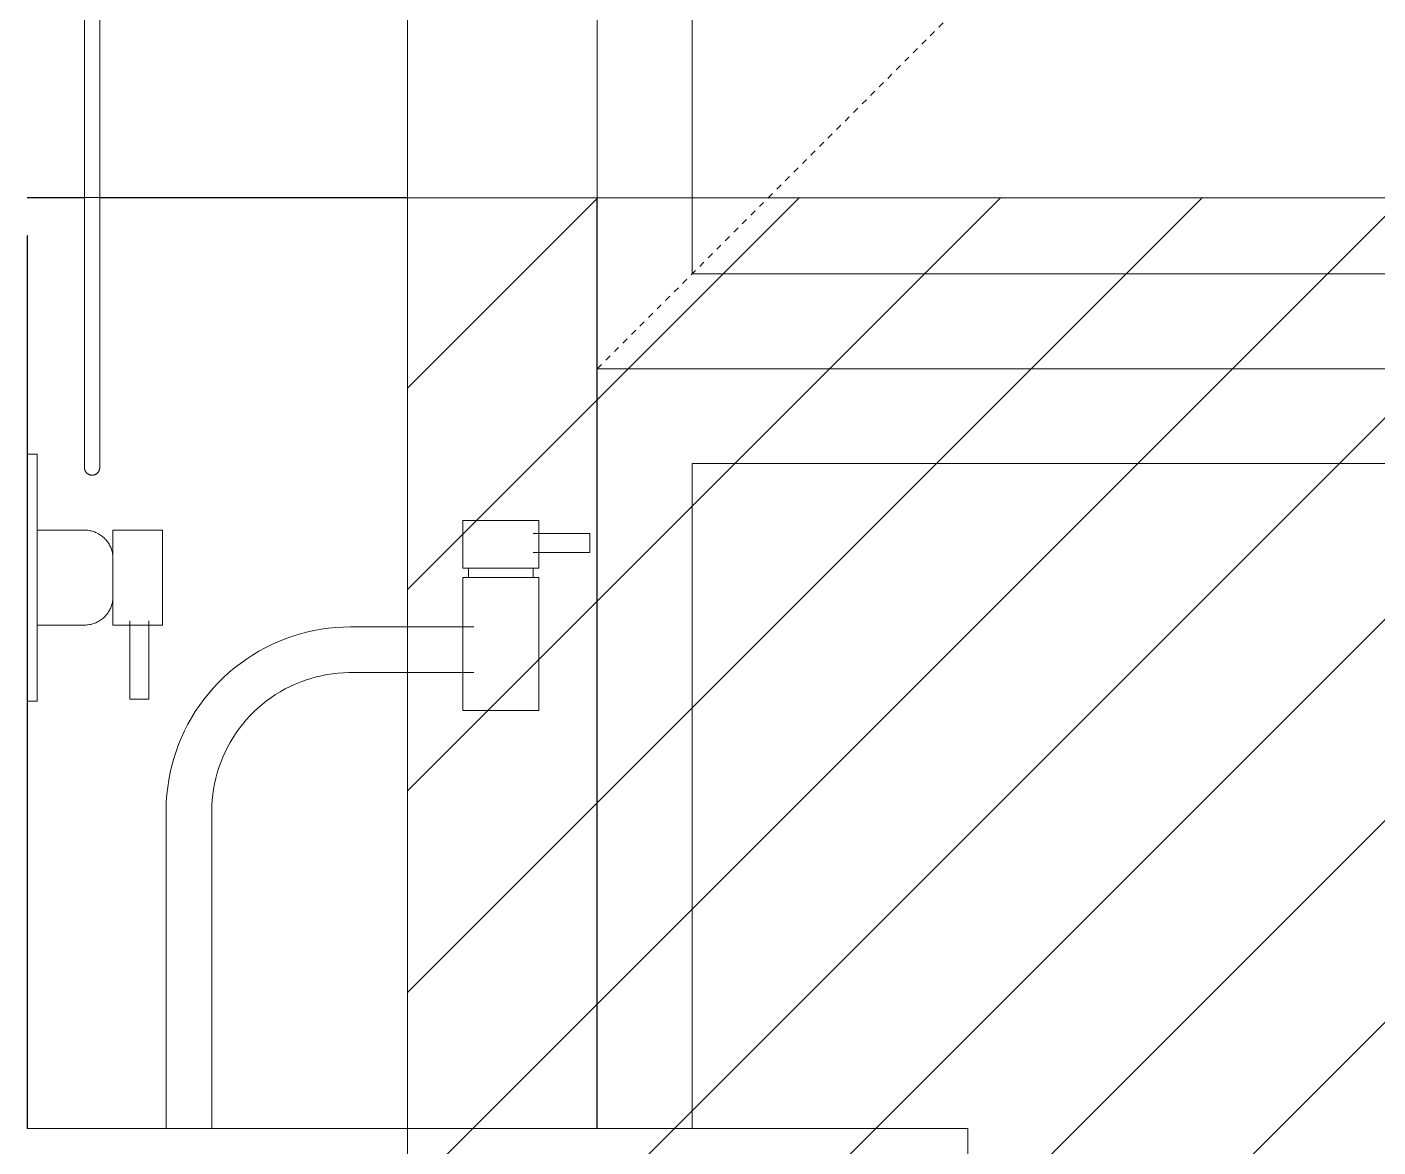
# Model space of a CAD drawing. Header units: millimetres. Extents: x 12743 to 28099, y -16955 to 3225.
# Drawn here: x 22527 to 23239, y 1100 to 1690 of the extents above; entities that cross this region are included whole.
import ezdxf

# ---------------------------------------------------------------- set-up
doc = ezdxf.new("R2010")
doc.units = ezdxf.units.MM
doc.linetypes.add('Dash', pattern=[6.35, 3.175, -3.175])
for name, color, linetype, lineweight in [('A-DETL-GENF', 92, 'Continuous', 9), ('A-DETL-THIN', 151, 'Continuous', 9), ('A-GLAZ', 151, 'Continuous', 9), ('A-GLAZ-HDLN', 1, 'Dash', 25), ('A-WALL', 113, 'Continuous', 25), ('A-WALL-PATT', 111, 'Continuous', 25), ('I-FURN', 30, 'Continuous', 9), ('P-SANR-FIXT', 6, 'Continuous', 9)]:
    doc.layers.add(name, color=color, linetype=linetype, lineweight=lineweight)

# ---------------------------------------------------------------- blocks, each defined once
blk = doc.blocks.new('Janela basculante e folha fixa - 80 x 160 cm-4197805-ELEVAÇÃO 5 BANHEIRO')
at = {"layer": 'A-GLAZ'}
for p, q in [((-1900.38, 1600), (-1900.38, 2310)), ((-2000.38, 1600), (-2000.38, 2263.63)), ((-1850.38, 2260), (-1850.38, 1600)), ((-2000.38, 1374.04), (-2000.38, 1600)), ((-1900.38, 1110), (-1900.38, 1600)), ((-1850.38, 1600), (-1850.38, 1560)), ((-1850.38, 1560), (-1150.38, 1560)), ((-1100.38, 1510), (-1900.38, 1510)), ((-1850.38, 1460), (-1850.38, 1110)), ((-1850.38, 1460), (-1150.38, 1460)), ((-2000.38, 1110), (-2000.38, 1349.96))]:
    blk.add_line(p, q, dxfattribs=at)
at = {"layer": 'A-GLAZ-HDLN'}
for p, q in [((-1810.38, 1600), (-1100.38, 2310)), ((-1900.38, 1510), (-1810.38, 1600))]:
    blk.add_line(p, q, dxfattribs=at)
blk = doc.blocks.new('BAMCADA BANHEIRO - BAMCADA BANHEIRO-4331772-ELEVAÇÃO 5 BANHEIRO')
at = {"layer": 'I-FURN', "color": 9}
for p, q in [((-1971.2, 1430), (-1971.2, 1405)), ((-1971.2, 1430), (-1951.2, 1430)), ((-1951.2, 1430), (-1931.2, 1430)), ((-1931.2, 1405), (-1931.2, 1430)), ((-1904.26, 1423.26), (-1934.14, 1423.26)), ((-1904.26, 1423.26), (-1904.26, 1418.26)), ((-1904.26, 1418.26), (-1904.26, 1413.26)), ((-1934.14, 1413.26), (-1904.26, 1413.26)), ((-1951.2, 1405), (-1971.2, 1405)), ((-1968.2, 1405), (-1968.2, 1400)), ((-1931.2, 1405), (-1951.2, 1405)), ((-1934.2, 1400), (-1934.2, 1405)), ((-1971.2, 1400), (-1971.2, 1330)), ((-1971.2, 1400), (-1951.2, 1400)), ((-1951.2, 1400), (-1931.2, 1400)), ((-1931.2, 1330), (-1931.2, 1400)), ((-1965.38, 1374.04), (-2000.38, 1374.04)), ((-2000.38, 1349.96), (-1965.38, 1349.96)), ((-1951.2, 1330), (-1971.2, 1330)), ((-1931.2, 1330), (-1951.2, 1330)), ((-2000.38, 1110), (-1705.38, 1110)), ((-1705.38, 1080), (-1705.38, 1110))]:
    blk.add_line(p, q, dxfattribs=at)
at = {"layer": 'I-FURN', "color": 55}
for p, q in [((-2000.38, 1374.04), (-2030.38, 1374.04)), ((-2030.38, 1349.96), (-2000.38, 1349.96)), ((-2127.42, 1277), (-2127.42, 1110)), ((-2103.34, 1110), (-2103.34, 1277)), ((-2200.65, 1110), (-2000.38, 1110))]:
    blk.add_line(p, q, dxfattribs=at)
at = {"layer": 'I-FURN', "color": 55, "flags": 128}
for points in [[(-2030.38, 1374.04), (-2034.26, 1373.96), (-2038.13, 1373.73), (-2042, 1373.34), (-2045.84, 1372.8), (-2049.66, 1372.11), (-2053.45, 1371.26), (-2057.2, 1370.26), (-2060.91, 1369.11), (-2064.57, 1367.82), (-2068.17, 1366.38), (-2071.71, 1364.8), (-2075.19, 1363.08), (-2078.6, 1361.21), (-2081.93, 1359.22), (-2085.17, 1357.09), (-2088.33, 1354.84), (-2091.4, 1352.46), (-2094.37, 1349.96), (-2097.23, 1347.34), (-2099.99, 1344.61), (-2102.64, 1341.77), (-2105.17, 1338.83), (-2107.59, 1335.79), (-2109.88, 1332.66), (-2112.04, 1329.43), (-2114.07, 1326.12), (-2115.97, 1322.74), (-2117.73, 1319.28), (-2119.35, 1315.75), (-2120.83, 1312.16), (-2122.16, 1308.52), (-2123.35, 1304.82), (-2124.39, 1301.08), (-2125.27, 1297.3), (-2126.01, 1293.49), (-2126.59, 1289.66), (-2127.02, 1285.8), (-2127.3, 1281.93), (-2127.42, 1278.05), (-2127.42, 1277)], [(-2103.34, 1277), (-2103.28, 1279.92), (-2103.11, 1282.83), (-2102.81, 1285.73), (-2102.41, 1288.62), (-2101.88, 1291.49), (-2101.25, 1294.34), (-2100.5, 1297.16), (-2099.63, 1299.95), (-2098.66, 1302.7), (-2097.58, 1305.41), (-2096.39, 1308.08), (-2095.09, 1310.69), (-2093.69, 1313.25), (-2092.19, 1315.75), (-2090.6, 1318.2), (-2088.9, 1320.57), (-2087.11, 1322.88), (-2085.23, 1325.11), (-2083.26, 1327.26), (-2081.21, 1329.34), (-2079.08, 1331.33), (-2076.87, 1333.23), (-2074.58, 1335.05), (-2072.22, 1336.77), (-2069.8, 1338.39), (-2067.31, 1339.92), (-2064.77, 1341.35), (-2062.17, 1342.67), (-2059.52, 1343.89), (-2056.82, 1345), (-2054.08, 1346), (-2051.3, 1346.9), (-2048.49, 1347.68), (-2045.65, 1348.34), (-2042.78, 1348.9), (-2039.9, 1349.34), (-2037, 1349.66), (-2034.08, 1349.86), (-2031.17, 1349.95), (-2030.38, 1349.96)]]:
    blk.add_lwpolyline(points, dxfattribs=at)
blk = doc.blocks.new('Chuveiro Eden LEED - Único-4475344-ELEVAÇÃO 5 BANHEIRO')
at = {"layer": 'P-SANR-FIXT', "color": 55}
for p, q in [((-2170.38, 1722.5), (-2170.38, 1600.12)), ((-2162.38, 1600.12), (-2162.38, 1722.5)), ((-2170.38, 1600.12), (-2170.38, 1588.9)), ((-2170.38, 1600.12), (-2162.38, 1600.12)), ((-2162.38, 1600.12), (-2170.38, 1600.12)), ((-2162.38, 1588.9), (-2162.38, 1600.12))]:
    blk.add_line(p, q, dxfattribs=at)
at = {"layer": 'P-SANR-FIXT', "color": 55, "flags": 128}
for points in [[(-2170.38, 1588.9), (-2170.38, 1583.66), (-2170.38, 1578.43), (-2170.38, 1573.22), (-2170.38, 1568.03), (-2170.38, 1562.88), (-2170.38, 1557.76), (-2170.38, 1552.7), (-2170.38, 1547.7), (-2170.38, 1542.76), (-2170.38, 1537.89), (-2170.38, 1533.11), (-2170.38, 1528.41), (-2170.38, 1523.81), (-2170.38, 1519.32), (-2170.38, 1514.94), (-2170.38, 1510.67), (-2170.38, 1506.53), (-2170.38, 1502.52), (-2170.38, 1498.65), (-2170.38, 1494.93), (-2170.38, 1491.36), (-2170.38, 1487.94), (-2170.38, 1484.68), (-2170.38, 1481.59), (-2170.38, 1478.67), (-2170.38, 1475.93), (-2170.38, 1473.37), (-2170.38, 1470.99), (-2170.38, 1468.8), (-2170.38, 1466.81), (-2170.38, 1465.01), (-2170.38, 1463.4), (-2170.38, 1462), (-2170.38, 1460.8), (-2170.38, 1459.81), (-2170.38, 1459.02), (-2170.38, 1458.44), (-2170.38, 1458.07), (-2170.38, 1457.91), (-2170.38, 1457.9)], [(-2170.38, 1457.9), (-2170.38, 1458.01), (-2170.38, 1458.32), (-2170.38, 1458.85), (-2170.38, 1459.58), (-2170.38, 1460.51), (-2170.38, 1461.66), (-2170.38, 1463.01), (-2170.38, 1464.55), (-2170.38, 1466.3), (-2170.38, 1468.24), (-2170.38, 1470.38), (-2170.38, 1472.71), (-2170.38, 1475.22), (-2170.38, 1477.91), (-2170.38, 1480.78), (-2170.38, 1483.83), (-2170.38, 1487.04), (-2170.38, 1490.42), (-2170.38, 1493.95), (-2170.38, 1497.63), (-2170.38, 1501.47), (-2170.38, 1505.44), (-2170.38, 1509.54), (-2170.38, 1513.77), (-2170.38, 1518.12), (-2170.38, 1522.59), (-2170.38, 1527.16), (-2170.38, 1531.83), (-2170.38, 1536.59), (-2170.38, 1541.43), (-2170.38, 1546.35), (-2170.38, 1551.34), (-2170.38, 1556.39), (-2170.38, 1561.49), (-2170.38, 1566.64), (-2170.38, 1571.82), (-2170.38, 1577.03), (-2170.38, 1582.25), (-2170.38, 1587.49), (-2170.38, 1588.9)], [(-2162.38, 1588.9), (-2162.38, 1586.64), (-2162.38, 1581.41), (-2162.38, 1576.18), (-2162.38, 1570.98), (-2162.38, 1565.8), (-2162.38, 1560.67), (-2162.38, 1555.57), (-2162.38, 1550.53), (-2162.38, 1545.56), (-2162.38, 1540.65), (-2162.38, 1535.82), (-2162.38, 1531.07), (-2162.38, 1526.41), (-2162.38, 1521.86), (-2162.38, 1517.41), (-2162.38, 1513.08), (-2162.38, 1508.87), (-2162.38, 1504.79), (-2162.38, 1500.84), (-2162.38, 1497.03), (-2162.38, 1493.37), (-2162.38, 1489.86), (-2162.38, 1486.51), (-2162.38, 1483.33), (-2162.38, 1480.31), (-2162.38, 1477.47), (-2162.38, 1474.8), (-2162.38, 1472.32), (-2162.38, 1470.02), (-2162.38, 1467.92), (-2162.38, 1466.01), (-2162.38, 1464.29), (-2162.38, 1462.77), (-2162.38, 1461.46), (-2162.38, 1460.35), (-2162.38, 1459.44), (-2162.38, 1458.75), (-2162.38, 1458.26), (-2162.38, 1457.98), (-2162.38, 1457.9)], [(-2162.38, 1457.9), (-2162.38, 1458.01), (-2162.38, 1458.32), (-2162.38, 1458.85), (-2162.38, 1459.58), (-2162.38, 1460.51), (-2162.38, 1461.66), (-2162.38, 1463.01), (-2162.38, 1464.55), (-2162.38, 1466.3), (-2162.38, 1468.24), (-2162.38, 1470.38), (-2162.38, 1472.71), (-2162.38, 1475.22), (-2162.38, 1477.91), (-2162.38, 1480.78), (-2162.38, 1483.83), (-2162.38, 1487.04), (-2162.38, 1490.42), (-2162.38, 1493.95), (-2162.38, 1497.63), (-2162.38, 1501.47), (-2162.38, 1505.44), (-2162.38, 1509.54), (-2162.38, 1513.77), (-2162.38, 1518.12), (-2162.38, 1522.59), (-2162.38, 1527.16), (-2162.38, 1531.83), (-2162.38, 1536.59), (-2162.38, 1541.43), (-2162.38, 1546.35), (-2162.38, 1551.34), (-2162.38, 1556.39), (-2162.38, 1561.49), (-2162.38, 1566.64), (-2162.38, 1571.82), (-2162.38, 1577.03), (-2162.38, 1582.25), (-2162.38, 1587.49), (-2162.38, 1588.9)], [(-2162.38, 1457.9), (-2162.38, 1457.74), (-2162.39, 1457.58), (-2162.41, 1457.42), (-2162.43, 1457.27), (-2162.46, 1457.11), (-2162.49, 1456.95), (-2162.54, 1456.8), (-2162.58, 1456.65), (-2162.64, 1456.49), (-2162.7, 1456.35), (-2162.76, 1456.2), (-2162.83, 1456.06), (-2162.91, 1455.92), (-2162.99, 1455.78), (-2163.08, 1455.64), (-2163.17, 1455.51), (-2163.27, 1455.39), (-2163.37, 1455.27), (-2163.48, 1455.15), (-2163.59, 1455.03), (-2163.71, 1454.92), (-2163.83, 1454.82), (-2163.96, 1454.72), (-2164.09, 1454.63), (-2164.22, 1454.54), (-2164.36, 1454.45), (-2164.49, 1454.38), (-2164.64, 1454.3), (-2164.78, 1454.24), (-2164.93, 1454.18), (-2165.08, 1454.12), (-2165.23, 1454.07), (-2165.39, 1454.03), (-2165.54, 1453.99), (-2165.7, 1453.96), (-2165.86, 1453.94), (-2166.02, 1453.92), (-2166.18, 1453.91), (-2166.34, 1453.9), (-2166.5, 1453.9), (-2166.66, 1453.91), (-2166.82, 1453.93), (-2166.97, 1453.95), (-2167.13, 1453.97), (-2167.29, 1454.01), (-2167.44, 1454.05), (-2167.6, 1454.09), (-2167.75, 1454.14), (-2167.9, 1454.2), (-2168.04, 1454.27), (-2168.19, 1454.34), (-2168.33, 1454.41), (-2168.47, 1454.49), (-2168.6, 1454.58), (-2168.73, 1454.67), (-2168.86, 1454.77), (-2168.98, 1454.87), (-2169.1, 1454.97), (-2169.22, 1455.09), (-2169.33, 1455.2), (-2169.44, 1455.32), (-2169.54, 1455.45), (-2169.63, 1455.57), (-2169.72, 1455.71), (-2169.81, 1455.84), (-2169.89, 1455.98), (-2169.96, 1456.12), (-2170.03, 1456.27), (-2170.09, 1456.41), (-2170.15, 1456.56), (-2170.2, 1456.72), (-2170.24, 1456.87), (-2170.28, 1457.02), (-2170.31, 1457.18), (-2170.34, 1457.34), (-2170.36, 1457.5), (-2170.37, 1457.66), (-2170.38, 1457.82), (-2170.38, 1457.9)]]:
    blk.add_lwpolyline(points, dxfattribs=at)
blk = doc.blocks.new('MONOCOMANDO CHUVEIRO - MONOCOMANDO CHUVEIRO-4683047-ELEVAÇÃO 5 BANHEIRO')
at = {"layer": 'I-FURN', "color": 55}
for p, q in [((-2195.38, 1465), (-2200.38, 1465)), ((-2195.38, 1465), (-2195.38, 1400)), ((-2170.38, 1425), (-2195.38, 1425)), ((-2129.38, 1425), (-2155.38, 1425)), ((-2155.38, 1400), (-2155.38, 1425)), ((-2129.38, 1425), (-2129.38, 1400)), ((-2195.38, 1400), (-2195.38, 1335)), ((-2155.38, 1375), (-2155.38, 1400)), ((-2129.38, 1400), (-2129.38, 1375)), ((-2195.38, 1375), (-2170.38, 1375)), ((-2155.38, 1375), (-2129.38, 1375)), ((-2146.46, 1377.31), (-2146.46, 1336)), ((-2136.46, 1336), (-2136.46, 1377.31)), ((-2200.38, 1335), (-2195.38, 1335)), ((-2141.46, 1336), (-2146.46, 1336)), ((-2136.46, 1336), (-2141.46, 1336))]:
    blk.add_line(p, q, dxfattribs=at)
at = {"layer": 'I-FURN', "color": 55, "flags": 128}
for points in [[(-2170.38, 1425), (-2169.78, 1424.99), (-2169.18, 1424.95), (-2168.58, 1424.89), (-2167.99, 1424.81), (-2167.4, 1424.7), (-2166.81, 1424.57), (-2166.23, 1424.42), (-2165.66, 1424.24), (-2165.1, 1424.04), (-2164.54, 1423.82), (-2163.99, 1423.57), (-2163.45, 1423.3), (-2162.93, 1423.02), (-2162.41, 1422.71), (-2161.91, 1422.38), (-2161.42, 1422.03), (-2160.95, 1421.66), (-2160.49, 1421.28), (-2160.05, 1420.87), (-2159.62, 1420.45), (-2159.21, 1420.01), (-2158.82, 1419.56), (-2158.45, 1419.09), (-2158.09, 1418.6), (-2157.76, 1418.1), (-2157.44, 1417.59), (-2157.15, 1417.07), (-2156.88, 1416.54), (-2156.63, 1415.99), (-2156.4, 1415.44), (-2156.19, 1414.87), (-2156.01, 1414.3), (-2155.85, 1413.72), (-2155.71, 1413.14), (-2155.6, 1412.55), (-2155.51, 1411.96), (-2155.44, 1411.36), (-2155.4, 1410.76), (-2155.38, 1410.16)], [(-2155.38, 1390.01), (-2155.38, 1390.03), (-2155.38, 1390.07), (-2155.38, 1390.13), (-2155.38, 1390.2), (-2155.38, 1390.29), (-2155.38, 1390.39), (-2155.38, 1390.51), (-2155.38, 1390.64), (-2155.38, 1390.79), (-2155.38, 1390.95), (-2155.38, 1391.13), (-2155.38, 1391.32), (-2155.38, 1391.53), (-2155.38, 1391.75), (-2155.38, 1391.98), (-2155.38, 1392.22), (-2155.38, 1392.48), (-2155.38, 1392.75), (-2155.38, 1393.03), (-2155.38, 1393.33), (-2155.38, 1393.63), (-2155.38, 1393.94), (-2155.38, 1394.26), (-2155.38, 1394.6), (-2155.38, 1394.94), (-2155.38, 1395.29), (-2155.38, 1395.64), (-2155.38, 1396.01), (-2155.38, 1396.38), (-2155.38, 1396.75), (-2155.38, 1397.13), (-2155.38, 1397.52), (-2155.38, 1397.91), (-2155.38, 1398.3), (-2155.38, 1398.7), (-2155.38, 1399.09), (-2155.38, 1399.49), (-2155.38, 1399.89), (-2155.38, 1400.29), (-2155.38, 1400.69), (-2155.38, 1401.09), (-2155.38, 1401.49), (-2155.38, 1401.88), (-2155.38, 1402.27), (-2155.38, 1402.66), (-2155.38, 1403.04), (-2155.38, 1403.42), (-2155.38, 1403.79), (-2155.38, 1404.16), (-2155.38, 1404.52), (-2155.38, 1404.87), (-2155.38, 1405.22), (-2155.38, 1405.56), (-2155.38, 1405.89), (-2155.38, 1406.2), (-2155.38, 1406.51), (-2155.38, 1406.81), (-2155.38, 1407.1), (-2155.38, 1407.37), (-2155.38, 1407.64), (-2155.38, 1407.89), (-2155.38, 1408.13), (-2155.38, 1408.36), (-2155.38, 1408.57), (-2155.38, 1408.77), (-2155.38, 1408.95), (-2155.38, 1409.12), (-2155.38, 1409.28), (-2155.38, 1409.42), (-2155.38, 1409.55), (-2155.38, 1409.66), (-2155.38, 1409.76), (-2155.38, 1409.84), (-2155.38, 1409.9), (-2155.38, 1409.95), (-2155.38, 1409.98), (-2155.38, 1410)], [(-2155.38, 1409.99), (-2155.38, 1409.97), (-2155.38, 1409.93), (-2155.38, 1409.87), (-2155.38, 1409.8), (-2155.38, 1409.71)], [(-2155.38, 1390), (-2155.39, 1389.4), (-2155.43, 1388.8), (-2155.49, 1388.2), (-2155.57, 1387.61), (-2155.68, 1387.02), (-2155.81, 1386.43), (-2155.96, 1385.85), (-2156.14, 1385.28), (-2156.34, 1384.72), (-2156.56, 1384.16), (-2156.81, 1383.61), (-2157.08, 1383.07), (-2157.36, 1382.55), (-2157.67, 1382.03), (-2158, 1381.53), (-2158.35, 1381.04), (-2158.72, 1380.57), (-2159.1, 1380.11), (-2159.51, 1379.67), (-2159.93, 1379.24), (-2160.37, 1378.83), (-2160.82, 1378.44), (-2161.29, 1378.07), (-2161.78, 1377.71), (-2162.28, 1377.38), (-2162.79, 1377.06), (-2163.31, 1376.77), (-2163.84, 1376.5), (-2164.39, 1376.25), (-2164.94, 1376.02), (-2165.51, 1375.81), (-2166.08, 1375.63), (-2166.66, 1375.47), (-2167.24, 1375.33), (-2167.83, 1375.22), (-2168.42, 1375.13), (-2169.02, 1375.06), (-2169.62, 1375.02), (-2170.22, 1375), (-2170.38, 1375)], [(-2155.38, 1390.24), (-2155.38, 1390.16), (-2155.38, 1390.1), (-2155.38, 1390.05), (-2155.38, 1390.02), (-2155.38, 1390)]]:
    blk.add_lwpolyline(points, dxfattribs=at)

msp = doc.modelspace()

# ---------------------------------------------------------------- hatches: boundary and pattern name
at = {"layer": 'A-DETL-GENF'}
h = msp.add_hatch(dxfattribs=at)
h.set_pattern_fill('FP_7', style=0, pattern_type=2)
h.set_pattern_definition([(45, (24728.08, 0), (-53.033, 53.033), [])])
h.paths.add_polyline_path([(22727.697, 400), (23927.697, 400), (23927.697, 1600), (22727.697, 1600), (22727.697, 415.788)])
at = {"layer": 'A-WALL-PATT', "lineweight": 9}
h = msp.add_hatch(dxfattribs=at)
h.set_pattern_fill('FP_9', color=256, style=0, pattern_type=2)
h.set_pattern_definition([(90, (24022.7, 400), (-1200, 7e-14), []), (180, (24022.7, 400), (-1e-13, -1200), [])])
h.paths.add_polyline_path([(22592.697, 180), (22592.806, 180), (22607.118, 180.012), (22630.732, 313.936), (22633.549, 333.763), (22635.038, 353.734), (22635.101, 374.023), (22634.595, 386.443), (22633.068, 402.475), (22630.81, 417.681), (22628.354, 430), (22568.305, 430), (22566.153, 374.218), (22565.03, 356.79), (22564.389, 352.274), (22563.38, 349.163), (22561.844, 347.947), (22559.709, 347.662), (22557.773, 348.01), (22556.084, 350.278), (22555.316, 353.951), (22554.607, 361.208), (22553.977, 371.319), (22552.464, 407.571), (22551.455, 430), (22527.697, 430), (22527.697, 180), (22543.16, 180)])
h.paths.add_polyline_path([(23041.084, 401.876), (23041.083, 401.876), (23041.083, 401.871)])
h.paths.add_polyline_path([(23927.697, 180), (23927.729, 180), (23927.697, 1378), (23922.697, 1378), (23922.697, 1395), (23851.15, 1395.275), (23850.197, 1395.67), (23849.161, 1396.464), (23848.367, 1397.5), (23847.867, 1398.706), (23847.697, 1400), (23847.867, 1401.294), (23848.367, 1402.5), (23849.161, 1403.536), (23851.15, 1404.725), (23851.403, 1404.83), (23853.991, 1405), (23922.697, 1405), (23922.697, 1422), (23927.697, 1422), (23927.697, 1600), (23727.697, 1600), (23727.697, 610), (23042.697, 610), (23042.697, 590), (23177.223, 589.735), (23179.418, 589.048), (23181.925, 587.899), (23185.685, 584.992), (23188.046, 580.851), (23189.064, 577.768), (23189.697, 575), (23183.863, 574.9), (23184.485, 572.51), (23184.485, 570), (23181.398, 569.923), (23180.125, 550.771), (23178.663, 541.459), (23173.878, 521.652), (23169.327, 510.184), (23163.387, 496.619), (23151.053, 476.623), (23135.927, 458.613), (23118.364, 442.727), (23099.21, 429.503), (23080.861, 418.767), (23041.083, 401.87), (23037.747, 377.405), (23037.827, 373.356), (23039.932, 353.734), (23066.432, 228.481), (23076.861, 180), (23927.049, 180)])
h.paths.add_polyline_path([(22559.996, 420.927), (22560.032, 430), (22559.686, 430), (22559.959, 421.967)])
h.paths.add_polyline_path([(22727.697, 1110), (22727.697, 1349.959), (22697.697, 1349.959), (22679.862, 1347.779), (22668.41, 1343.886), (22656.279, 1337.539), (22642.533, 1324.804), (22630.881, 1306.59), (22626.652, 1294.047), (22624.738, 1277), (22624.738, 1110), (22702.466, 1110)])
h.paths.add_polyline_path([(22527.697, 1110), (22600.656, 1110), (22600.656, 1277), (22603.94, 1301.434), (22608.575, 1314.982), (22614.947, 1327.424), (22625.536, 1341.818), (22640.123, 1355.108), (22658.034, 1365.423), (22674.876, 1371.242), (22697.697, 1374.041), (22727.697, 1374.041), (22727.697, 1600), (22565.697, 1600), (22565.697, 1457.987), (22564.635, 1455.567), (22561.496, 1454.161), (22558.427, 1455.738), (22557.697, 1458.812), (22557.697, 1600), (22527.429, 1600), (22527.697, 1465), (22532.697, 1465), (22532.697, 1425), (22557.697, 1425), (22564.023, 1423.467), (22568.627, 1420.123), (22571.726, 1415.043), (22572.464, 1410.96), (22572.697, 1410.96), (22572.697, 1425), (22598.697, 1425), (22598.697, 1375), (22591.613, 1375), (22591.443, 1336), (22581.613, 1336), (22581.613, 1375), (22572.697, 1375), (22572.441, 1388.711), (22571.188, 1383.71), (22567.777, 1379.042), (22563.437, 1376.142), (22557.697, 1375), (22532.697, 1375), (22532.697, 1335), (22527.697, 1335), (22527.697, 1123.761)])

# ---------------------------------------------------------------- linework, layer by layer
at = {"layer": 'A-DETL-THIN'}
for p, q in [((22727.697, 1600), (22727.697, 400)), ((23927.697, 1600), (22727.697, 1600))]:
    msp.add_line(p, q, dxfattribs=at)
at = {"layer": 'A-WALL'}
for p, q in [((22557.697, 1600), (22527.429, 1600)), ((22727.697, 1600), (22565.695, 1600)), ((22827.697, 1110), (22827.697, 1600)), ((22527.697, 1580), (22527.429, 1580)), ((22527.697, 1110), (22527.697, 1580))]:
    msp.add_line(p, q, dxfattribs=at)

# ---------------------------------------------------------------- block references
at = {"layer": 'A-GLAZ'}
msp.add_blockref('Janela basculante e folha fixa - 80 x 160 cm-4197805-ELEVAÇÃO 5 BANHEIRO', (24728.077, 0), dxfattribs=at)
at = {"layer": 'I-FURN', "color": 55}
msp.add_blockref('MONOCOMANDO CHUVEIRO - MONOCOMANDO CHUVEIRO-4683047-ELEVAÇÃO 5 BANHEIRO', (24728.077, 0), dxfattribs=at)
at = {"layer": 'I-FURN', "color": 9}
msp.add_blockref('BAMCADA BANHEIRO - BAMCADA BANHEIRO-4331772-ELEVAÇÃO 5 BANHEIRO', (24728.077, 0), dxfattribs=at)
at = {"layer": 'P-SANR-FIXT', "color": 55}
msp.add_blockref('Chuveiro Eden LEED - Único-4475344-ELEVAÇÃO 5 BANHEIRO', (24728.077, 0), dxfattribs=at)

doc.saveas('drawing.dxf')
